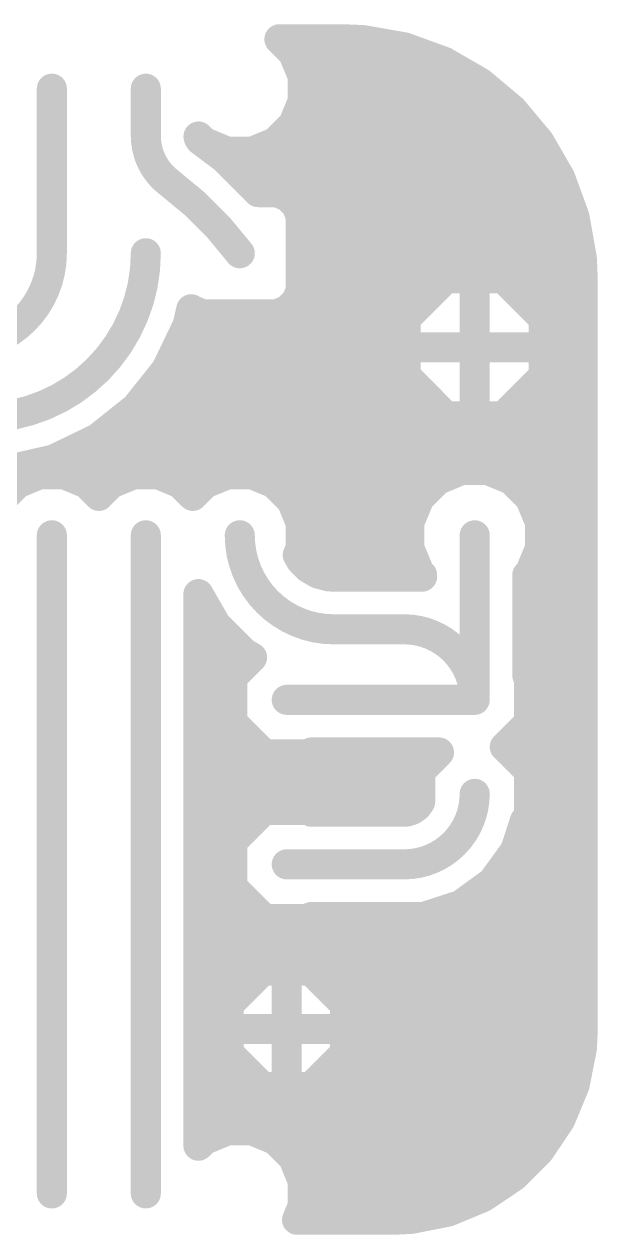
# Model space of a CAD drawing. Extents: x 1.4 to 45.2, y 2.7 to 35.4.
# Drawn here: x 29.73 to 45.24, y 2.69 to 35.4 of the extents above; entities that cross this region are included whole.
import ezdxf

# ---------------------------------------------------------------- set-up
doc = ezdxf.new("R2010")
doc.units = 0
doc.layers.add('1', color=22, linetype='CONTINUOUS')

msp = doc.modelspace()

# ---------------------------------------------------------------- linework, layer by layer
at = {"layer": '1', "const_width": 0.8128}
for points in [[(37.0027, 34.619), (36.6305, 34.9912)], [(36.6305, 34.9912), (38.3417, 34.9912)], [(36.6713, 34.9504), (38.9987, 34.9504)], [(38.3417, 34.9912), (38.9073, 34.9665)], [(38.9073, 34.9665), (40.0213, 34.7701)], [(37.2618, 33.9935), (37.0027, 34.619)], [(40.0213, 34.7701), (41.0843, 34.3832)], [(41.0843, 34.3832), (42.0639, 33.8176)], [(37.2021, 34.1376), (41.5097, 34.1376)], [(37.2618, 33.3165), (37.2618, 33.9935)], [(30.48, 33.655), (30.48, 29.21)], [(33.02, 33.655), (33.02, 32.385)], [(42.0639, 33.8176), (42.9305, 33.0905)], [(37.0027, 32.691), (37.2618, 33.3165)], [(37.2618, 33.3248), (42.6512, 33.3248)], [(42.9305, 33.0905), (43.6576, 32.2239)], [(36.524, 32.2123), (37.0027, 32.691)], [(34.4444, 32.3596), (34.444, 32.3643)], [(34.444, 32.3643), (34.596, 32.2123)], [(34.4598, 32.3112), (34.4444, 32.3596)], [(34.4893, 32.2697), (34.4598, 32.3112)], [(36.8237, 32.512), (43.4159, 32.512)], [(34.5084, 32.2529), (34.4893, 32.2697)], [(34.5174, 32.2462), (34.5084, 32.2529)], [(34.5084, 32.2529), (34.5084, 32.2529)], [(34.7348, 32.0832), (34.5174, 32.2462)], [(34.596, 32.2123), (35.2215, 31.9532)], [(35.1308, 31.7861), (34.7348, 32.0832)], [(34.7348, 32.0832), (34.7348, 32.0832)], [(35.8985, 31.9532), (36.524, 32.2123)], [(43.6576, 32.2239), (44.2232, 31.2443)], [(36.056, 30.861), (35.1308, 31.7861)], [(35.1308, 31.7861), (35.1308, 31.7861)], [(35.2178, 31.6992), (43.9605, 31.6992)], [(35.2215, 31.9532), (35.8985, 31.9532)], [(44.2232, 31.2443), (44.6101, 30.1813)], [(36.0306, 30.8864), (44.3534, 30.8864)], [(36.5599, 30.861), (36.056, 30.861)], [(36.8586, 30.7373), (36.5599, 30.861)], [(37.0873, 30.5086), (36.8586, 30.7373)], [(37.211, 30.2099), (37.0873, 30.5086)], [(37.211, 28.2101), (37.211, 30.2099)], [(37.211, 30.0736), (44.6291, 30.0736)], [(44.6101, 30.1813), (44.8065, 29.0673)], [(37.211, 29.2608), (44.7724, 29.2608)], [(44.8065, 29.0673), (44.8312, 28.5017)], [(37.211, 28.448), (41.0478, 28.448)], [(41.1367, 28.5369), (40.0431, 27.4433)], [(41.91, 28.5369), (41.1367, 28.5369)], [(42.6833, 28.5369), (41.91, 28.5369)], [(41.91, 28.5369), (41.91, 26.67)], [(41.91, 26.67), (41.91, 28.5369)], [(41.91, 28.448), (41.91, 28.448)], [(43.7769, 27.4433), (42.6833, 28.5369)], [(42.7722, 28.448), (44.8312, 28.448)], [(44.8312, 28.5017), (44.8312, 8.2248)], [(37.0873, 27.9114), (37.211, 28.2101)], [(36.8586, 27.6827), (37.0873, 27.9114)], [(34.1482, 27.2599), (34.2478, 27.6963)], [(34.2338, 27.6352), (34.3762, 27.6352)], [(34.2478, 27.6963), (34.2614, 27.6827)], [(34.2614, 27.6827), (34.5601, 27.559)], [(34.5601, 27.559), (36.5599, 27.559)], [(36.5599, 27.559), (36.8586, 27.6827)], [(36.7438, 27.6352), (40.235, 27.6352)], [(40.0431, 27.4433), (40.0431, 26.67)], [(41.91, 27.6352), (41.91, 27.6352)], [(43.585, 27.6352), (44.8312, 27.6352)], [(43.7769, 26.67), (43.7769, 27.4433)], [(33.5745, 26.0686), (34.1482, 27.2599)], [(34.1482, 27.2599), (34.1482, 27.2599)], [(33.9375, 26.8224), (40.0431, 26.8224)], [(41.91, 26.8224), (41.91, 26.8224)], [(43.7769, 26.8224), (44.8312, 26.8224)], [(40.0431, 26.67), (41.91, 26.67)], [(41.91, 26.67), (40.0431, 26.67)], [(40.0431, 26.67), (40.0431, 25.8967)], [(41.91, 24.8031), (41.91, 26.67)], [(41.91, 26.67), (41.91, 26.67)], [(41.91, 26.67), (41.91, 24.8031)], [(43.7769, 26.67), (41.91, 26.67)], [(41.91, 26.67), (41.91, 26.67)], [(41.91, 26.67), (43.7769, 26.67)], [(41.91, 26.67), (41.91, 26.67)], [(41.91, 26.67), (41.91, 26.67)], [(43.7769, 25.8967), (43.7769, 26.67)], [(32.7501, 25.0349), (33.5745, 26.0686)], [(33.5275, 26.0096), (40.0431, 26.0096)], [(33.5745, 26.0686), (33.5745, 26.0686)], [(40.0431, 25.8967), (41.1367, 24.8031)], [(41.91, 26.0096), (41.91, 26.0096)], [(42.6833, 24.8031), (43.7769, 25.8967)], [(43.7769, 26.0096), (44.8312, 26.0096)], [(32.8793, 25.1968), (40.743, 25.1968)], [(41.91, 25.1968), (41.91, 25.1968)], [(43.077, 25.1968), (44.8312, 25.1968)], [(31.7164, 24.2105), (32.7501, 25.0349)], [(32.7501, 25.0349), (32.7501, 25.0349)], [(32.7501, 25.0349), (32.7501, 25.0349)], [(41.1367, 24.8031), (41.91, 24.8031)], [(41.91, 24.8031), (42.6833, 24.8031)], [(30.5251, 23.6368), (31.7164, 24.2105)], [(31.7164, 24.2105), (31.7164, 24.2105)], [(31.934, 24.384), (44.8312, 24.384)], [(29.2361, 23.3426), (30.5251, 23.6368)], [(30.2377, 23.5712), (44.8312, 23.5712)], [(30.5251, 23.6368), (30.5251, 23.6368)], [(30.1516, 23.241), (29.5448, 22.9896)], [(30.8084, 23.241), (30.1516, 23.241)], [(31.4152, 22.9896), (30.8084, 23.241)], [(32.6916, 23.241), (32.0848, 22.9896)], [(33.3484, 23.241), (32.6916, 23.241)], [(33.9552, 22.9896), (33.3484, 23.241)], [(35.2316, 23.241), (34.6248, 22.9896)], [(35.8884, 23.241), (35.2316, 23.241)], [(36.4952, 22.9896), (35.8884, 23.241)], [(41.5589, 23.3553), (40.91, 23.0865)], [(42.2611, 23.3553), (41.5589, 23.3553)], [(42.91, 23.0865), (42.2611, 23.3553)], [(29.5448, 22.9896), (29.21, 22.6549)], [(31.75, 22.6549), (31.4152, 22.9896)], [(32.0848, 22.9896), (31.75, 22.6549)], [(34.29, 22.6549), (33.9552, 22.9896)], [(34.6248, 22.9896), (34.29, 22.6549)], [(36.9596, 22.5252), (36.4952, 22.9896)], [(40.91, 23.0865), (40.4135, 22.59)], [(43.4065, 22.59), (42.91, 23.0865)], [(31.6465, 22.7584), (31.8535, 22.7584)], [(34.1865, 22.7584), (34.3935, 22.7584)], [(36.7265, 22.7584), (40.5819, 22.7584)], [(37.211, 21.9184), (36.9596, 22.5252)], [(40.4135, 22.59), (40.1447, 21.9411)], [(43.2381, 22.7584), (44.8312, 22.7584)], [(43.6753, 21.9411), (43.4065, 22.59)], [(37.1997, 21.9456), (40.1466, 21.9456)], [(37.211, 21.2616), (37.211, 21.9184)], [(40.1447, 21.9411), (40.1447, 21.2389)], [(43.6735, 21.9456), (44.8312, 21.9456)], [(43.6753, 21.2389), (43.6753, 21.9411)], [(30.48, 21.59), (30.48, 3.81)], [(33.02, 3.81), (33.02, 21.59)], [(41.91, 17.145), (41.91, 21.59)], [(37.1271, 21.059), (37.211, 21.2616)], [(40.1447, 21.2389), (40.4135, 20.59)], [(43.4065, 20.59), (43.6753, 21.2389)], [(37.2133, 20.9096), (37.1271, 21.059)], [(37.1576, 21.1328), (40.1886, 21.1328)], [(37.4196, 20.7033), (37.2133, 20.9096)], [(43.6314, 21.1328), (44.8312, 21.1328)], [(37.6723, 20.5575), (37.4196, 20.7033)], [(37.9541, 20.482), (37.6723, 20.5575)], [(40.4135, 20.59), (40.4876, 20.5159)], [(43.3324, 20.5159), (43.4065, 20.59)], [(38.1, 20.4724), (37.9541, 20.482)], [(40.4876, 20.4724), (38.1, 20.4724)], [(40.4876, 20.5159), (40.4876, 20.4724)], [(43.3324, 17.806), (43.3324, 20.5159)], [(43.3324, 20.32), (44.8312, 20.32)], [(34.4424, 5.0991), (34.4424, 20.0004)], [(34.4424, 20.0004), (34.9293, 19.157)], [(34.4424, 19.5072), (34.7271, 19.5072)], [(43.3324, 19.5072), (44.8312, 19.5072)], [(34.9293, 19.157), (34.9293, 19.157)], [(34.9293, 19.157), (35.667, 18.4193)], [(38.1, 19.05), (40.005, 19.05)], [(34.4424, 18.6944), (35.3919, 18.6944)], [(43.3324, 18.6944), (44.8312, 18.6944)], [(35.8914, 18.2898), (35.3568, 17.7552)], [(35.667, 18.4193), (35.667, 18.4193)], [(35.667, 18.4193), (35.8914, 18.2898)], [(34.4424, 17.8816), (35.4832, 17.8816)], [(35.3568, 17.7552), (35.3568, 16.5348)], [(43.3324, 17.8816), (44.8312, 17.8816)], [(43.3832, 17.7552), (43.3324, 17.806)], [(43.3832, 16.5348), (43.3832, 17.7552)], [(34.4424, 17.0688), (35.3568, 17.0688)], [(36.83, 17.145), (41.91, 17.145)], [(43.3832, 17.0688), (44.8312, 17.0688)], [(35.3568, 16.5348), (36.2198, 15.6718)], [(42.7234, 15.875), (43.3832, 16.5348)], [(34.4424, 16.256), (35.6356, 16.256)], [(43.1044, 16.256), (44.8312, 16.256)], [(36.2198, 15.6718), (37.4402, 15.6718)], [(37.4402, 15.6718), (37.491, 15.7226)], [(37.491, 15.7226), (40.9442, 15.7226)], [(40.9442, 15.7226), (40.4368, 15.2152)], [(43.3832, 15.2152), (42.7234, 15.875)], [(34.4424, 15.4432), (40.6648, 15.4432)], [(43.1552, 15.4432), (44.8312, 15.4432)], [(40.4368, 15.2152), (40.4368, 14.3914)], [(43.3832, 13.9948), (43.3832, 15.2152)], [(34.4424, 14.6304), (40.4368, 14.6304)], [(40.435, 14.3859), (40.3463, 14.2637)], [(40.4368, 14.3914), (40.435, 14.3859)], [(43.3832, 14.6304), (44.8312, 14.6304)], [(36.2198, 14.1732), (35.3568, 13.3102)], [(37.4402, 14.1732), (36.2198, 14.1732)], [(37.491, 14.1224), (37.4402, 14.1732)], [(40.005, 14.1224), (37.491, 14.1224)], [(40.0805, 14.1283), (40.005, 14.1224)], [(40.2241, 14.175), (40.0805, 14.1283)], [(40.3463, 14.2637), (40.2241, 14.175)], [(43.2679, 13.8795), (43.3832, 13.9948)], [(34.4424, 13.8176), (35.8642, 13.8176)], [(43.0067, 13.0756), (43.2679, 13.8795)], [(43.2478, 13.8176), (44.8312, 13.8176)], [(34.4424, 13.0048), (35.3568, 13.0048)], [(35.3568, 13.3102), (35.3568, 12.0898)], [(42.3872, 12.2228), (43.0067, 13.0756)], [(42.9553, 13.0048), (44.8312, 13.0048)], [(43.0067, 13.0756), (43.0067, 13.0756)], [(36.83, 12.7), (40.005, 12.7)], [(34.4424, 12.192), (35.3568, 12.192)], [(35.3568, 12.0898), (36.2198, 11.2268)], [(41.5344, 11.6033), (42.3872, 12.2228)], [(42.3447, 12.192), (44.8312, 12.192)], [(42.3872, 12.2228), (42.3872, 12.2228)], [(42.3872, 12.2228), (42.3872, 12.2228)], [(34.4424, 11.3792), (36.0674, 11.3792)], [(40.532, 11.2776), (41.5344, 11.6033)], [(40.8447, 11.3792), (44.8312, 11.3792)], [(41.5344, 11.6033), (41.5344, 11.6033)], [(36.2198, 11.2268), (37.4402, 11.2268)], [(37.4402, 11.2268), (37.491, 11.2776)], [(37.491, 11.2776), (40.532, 11.2776)], [(34.4424, 10.5664), (44.8312, 10.5664)], [(34.4424, 9.7536), (36.1015, 9.7536)], [(36.1777, 9.8298), (35.2552, 8.9073)], [(36.83, 9.8298), (36.1777, 9.8298)], [(36.83, 9.8298), (36.83, 8.255)], [(36.83, 8.255), (36.83, 9.8298)], [(37.4823, 9.8298), (36.83, 9.8298)], [(36.83, 9.7536), (36.83, 9.7536)], [(38.4048, 8.9073), (37.4823, 9.8298)], [(37.5585, 9.7536), (44.8312, 9.7536)], [(34.4424, 8.9408), (35.2887, 8.9408)], [(35.2552, 8.9073), (35.2552, 8.255)], [(36.83, 8.9408), (36.83, 8.9408)], [(38.3713, 8.9408), (44.8312, 8.9408)], [(38.4048, 8.255), (38.4048, 8.9073)], [(34.4424, 8.128), (35.2552, 8.128)], [(35.2552, 8.255), (36.83, 8.255)], [(36.83, 8.255), (35.2552, 8.255)], [(35.2552, 8.255), (35.2552, 7.6027)], [(36.83, 8.255), (36.83, 8.255)], [(36.83, 8.255), (36.83, 8.255)], [(36.83, 6.6802), (36.83, 8.255)], [(36.83, 8.255), (36.83, 8.255)], [(36.83, 8.255), (36.83, 6.6802)], [(38.4048, 8.255), (36.83, 8.255)], [(36.83, 8.255), (36.83, 8.255)], [(36.83, 8.255), (38.4048, 8.255)], [(36.83, 8.128), (36.83, 8.128)], [(38.4048, 7.6027), (38.4048, 8.255)], [(38.4048, 8.128), (44.8264, 8.128)], [(44.8312, 8.2248), (44.8065, 7.7223)], [(35.2552, 7.6027), (36.1777, 6.6802)], [(37.4823, 6.6802), (38.4048, 7.6027)], [(44.8065, 7.7223), (44.6105, 6.7368)], [(34.4424, 7.3152), (35.5427, 7.3152)], [(36.83, 7.3152), (36.83, 7.3152)], [(38.1173, 7.3152), (44.7255, 7.3152)], [(34.4424, 6.5024), (44.5134, 6.5024)], [(36.1777, 6.6802), (36.83, 6.6802)], [(36.83, 6.6802), (37.4823, 6.6802)], [(44.6105, 6.7368), (44.2259, 5.8084)], [(44.2259, 5.8084), (43.6677, 4.9729)], [(34.4424, 5.6896), (44.1466, 5.6896)], [(35.2215, 5.5118), (34.596, 5.2527)], [(35.8985, 5.5118), (35.2215, 5.5118)], [(36.524, 5.2527), (35.8985, 5.5118)], [(34.596, 5.2527), (34.4424, 5.0991)], [(37.0027, 4.774), (36.524, 5.2527)], [(36.8999, 4.8768), (43.5716, 4.8768)], [(43.6677, 4.9729), (42.9571, 4.2623)], [(37.2618, 4.1485), (37.0027, 4.774)], [(42.9571, 4.2623), (42.1216, 3.7041)], [(37.2618, 3.4715), (37.2618, 4.1485)], [(37.2618, 4.064), (42.6603, 4.064)], [(42.1216, 3.7041), (41.1932, 3.3195)], [(37.1074, 3.0988), (37.2618, 3.4715)], [(37.1705, 3.2512), (40.8498, 3.2512)], [(41.1932, 3.3195), (40.2077, 3.1235)], [(39.7052, 3.0988), (37.1074, 3.0988)], [(40.2077, 3.1235), (39.7052, 3.0988)]]:
    msp.add_lwpolyline(points, dxfattribs=at)
at = {"layer": '1'}
for points, const_width in [([(36.7742, 35.1349, 1), (36.4868, 34.8475)], 0.4064), ([(36.6305, 35.1944, 1), (36.6305, 34.788)], 0.4064), ([(36.6713, 35.1536, 1), (36.6713, 34.7472)], 0.4064), ([(38.3506, 35.1942, 1), (38.3329, 34.7882)], 0.4064), ([(38.3417, 34.788, 1), (38.3417, 35.1944)], 0.4064), ([(38.9426, 35.1666, 1), (38.872, 34.7664)], 0.4064), ([(38.8984, 34.7635, 1), (38.9162, 35.1695)], 0.4064), ([(38.9987, 34.7472, 1), (38.9987, 35.1536)], 0.4064), ([(37.1904, 34.6968, 1), (36.815, 34.5412)], 0.4064), ([(40.0908, 34.961, 1), (39.9518, 34.5791)], 0.4064), ([(39.986, 34.57, 1), (40.0566, 34.9702)], 0.4064), ([(36.859, 34.4753, 1), (37.1464, 34.7627)], 0.4064), ([(41.1859, 34.5592, 1), (40.9827, 34.2072)], 0.4064), ([(41.0148, 34.1922, 1), (41.1538, 34.5741)], 0.4064), ([(37.2021, 34.3408, 1), (37.2021, 33.9344)], 0.4064), ([(37.465, 33.9935, 1), (37.0586, 33.9935)], 0.4064), ([(41.5097, 33.9344, 1), (41.5097, 34.3408)], 0.4064), ([(30.6832, 33.655, 1), (30.2768, 33.655)], 0.4064), ([(33.2232, 33.655, 1), (32.8168, 33.655)], 0.4064), ([(37.0741, 33.9157, 1), (37.4495, 34.0713)], 0.4064), ([(42.1945, 33.9733, 1), (41.9333, 33.6619)], 0.4064), ([(41.9623, 33.6416, 1), (42.1655, 33.9936)], 0.4064), ([(37.2618, 33.528, 1), (37.2618, 33.1216)], 0.4064), ([(37.4495, 33.2387, 1), (37.0741, 33.3942)], 0.4064), ([(42.6512, 33.1216, 1), (42.6512, 33.528)], 0.4064), ([(37.0586, 33.3165, 1), (37.465, 33.3165)], 0.4064), ([(43.0861, 33.2211, 1), (42.7748, 32.9599)], 0.4064), ([(42.7999, 32.9348, 1), (43.0611, 33.2461)], 0.4064), ([(37.1464, 32.5473, 1), (36.859, 32.8347)], 0.4064), ([(33.02, 32.385, 0.2361), (33.655, 31.115)], 0.8128), ([(33.2232, 32.385, 1), (32.8168, 32.385)], 0.4064), ([(34.6466, 32.38, 1), (34.2414, 32.3486)], 0.4064), ([(34.5877, 32.508, 1), (34.3003, 32.2206)], 0.4064), ([(34.6379, 32.4214, 1), (34.2508, 32.2978)], 0.4064), ([(34.6254, 32.4289, 1), (34.2942, 32.1934)], 0.4064), ([(36.8237, 32.7152, 1), (36.8237, 32.3088)], 0.4064), ([(36.815, 32.7688, 1), (37.1904, 32.6132)], 0.4064), ([(43.4159, 32.3088, 1), (43.4159, 32.7152)], 0.4064), ([(32.8168, 32.385, 1), (33.2232, 32.385)], 0.4064), ([(34.2418, 32.3439, 1), (34.647, 32.3753)], 0.4064), ([(34.2663, 32.2493, 1), (34.6534, 32.373)], 0.4064), ([(34.6234, 32.4224, 1), (34.3552, 32.1171)], 0.4064), ([(34.6304, 32.4155, 1), (34.3865, 32.0904)], 0.4064), ([(34.5084, 32.4561, 1), (34.5084, 32.0497)], 0.4064), ([(34.6393, 32.4087, 1), (34.3955, 32.0836)], 0.4064), ([(34.3237, 32.152, 1), (34.6549, 32.3875)], 0.4064), ([(34.3743, 32.1003, 1), (34.6426, 32.4056)], 0.4064), ([(34.6738, 32.4, 1), (34.5182, 32.0246)], 0.4064), ([(34.3955, 32.0836, 1), (34.6393, 32.4087)], 0.4064), ([(34.4523, 32.0686, 1), (34.7397, 32.356)], 0.4064), ([(34.5084, 32.0497, 1), (34.5084, 32.4561)], 0.4064), ([(34.938, 32.0832, 1), (34.5316, 32.0832)], 0.4064), ([(34.8567, 32.2457, 1), (34.6129, 31.9206)], 0.4064), ([(34.6129, 31.9206, 1), (34.8567, 32.2457)], 0.4064), ([(36.3803, 32.356, 1), (36.6677, 32.0686)], 0.4064), ([(36.6018, 32.0246, 1), (36.4462, 32.4)], 0.4064), ([(43.8336, 32.3255, 1), (43.4816, 32.1223)], 0.4064), ([(43.5019, 32.0933, 1), (43.8133, 32.3545)], 0.4064), ([(34.5316, 32.0832, 1), (34.938, 32.0832)], 0.4064), ([(35.1308, 31.9893, 1), (35.1308, 31.5829)], 0.4064), ([(35.2745, 31.9298, 1), (34.9872, 31.6424)], 0.4064), ([(35.0089, 31.6236, 1), (35.2528, 31.9487)], 0.4064), ([(35.2178, 31.9024, 1), (35.2178, 31.496)], 0.4064), ([(35.2215, 32.1564, 1), (35.2215, 31.75)], 0.4064), ([(35.1308, 31.5829, 1), (35.1308, 31.9893)], 0.4064), ([(35.1437, 31.7655, 1), (35.2992, 32.1409)], 0.4064), ([(35.8207, 32.1409, 1), (35.9763, 31.7655)], 0.4064), ([(35.8985, 31.75, 1), (35.8985, 32.1564)], 0.4064), ([(43.9605, 31.496, 1), (43.9605, 31.9024)], 0.4064), ([(35.56, 29.21, 0.0711), (33.655, 31.115)], 0.8128), ([(33.7769, 31.2776, 1), (33.5331, 30.9524)], 0.4064), ([(33.5331, 30.9524, 1), (33.7769, 31.2776)], 0.4064), ([(44.4141, 31.3138, 1), (44.0322, 31.1748)], 0.4064), ([(44.0472, 31.1427, 1), (44.3992, 31.3459)], 0.4064), ([(36.0306, 31.0896, 1), (36.0306, 30.6832)], 0.4064), ([(36.056, 31.0642, 1), (36.056, 30.6578)], 0.4064), ([(35.9123, 30.7173, 1), (36.1996, 31.0047)], 0.4064), ([(36.6376, 31.0487, 1), (36.4821, 30.6733)], 0.4064), ([(36.5599, 30.6578, 1), (36.5599, 31.0642)], 0.4064), ([(37.0023, 30.8809, 1), (36.7149, 30.5936)], 0.4064), ([(36.7809, 30.5495, 1), (36.9364, 30.925)], 0.4064), ([(44.3534, 30.6832, 1), (44.3534, 31.0896)], 0.4064), ([(37.275, 30.5864, 1), (36.8995, 30.4309)], 0.4064), ([(36.9436, 30.3649, 1), (37.2309, 30.6523)], 0.4064), ([(37.4142, 30.2099, 1), (37.0078, 30.2099)], 0.4064), ([(37.211, 30.2768, 1), (37.211, 29.8704)], 0.4064), ([(37.0233, 30.1321, 1), (37.3987, 30.2876)], 0.4064), ([(44.8102, 30.2166, 1), (44.41, 30.146)], 0.4064), ([(44.4191, 30.1118, 1), (44.801, 30.2508)], 0.4064), ([(44.6291, 29.8704, 1), (44.6291, 30.2768)], 0.4064), ([(27.94, 26.67, 0.4142), (30.48, 29.21)], 0.8128), ([(28.575, 24.765, 0.4142), (33.02, 29.21)], 0.8128), ([(30.6832, 29.21, 1), (30.2768, 29.21)], 0.4064), ([(33.2232, 29.21, 1), (32.8168, 29.21)], 0.4064), ([(35.3974, 29.0881, 1), (35.7226, 29.3319)], 0.4064), ([(37.211, 29.464, 1), (37.211, 29.0576)], 0.4064), ([(45.0095, 29.0762, 1), (44.6035, 29.0584)], 0.4064), ([(44.7724, 29.0576, 1), (44.7724, 29.464)], 0.4064), ([(30.2768, 29.21, 1), (30.6832, 29.21)], 0.4064), ([(44.6064, 29.032, 1), (45.0066, 29.1026)], 0.4064), ([(37.211, 28.6512, 1), (37.211, 28.2448)], 0.4064), ([(41.1367, 28.7401, 1), (41.1367, 28.3337)], 0.4064), ([(41.2804, 28.3932, 1), (40.993, 28.6806)], 0.4064), ([(41.0478, 28.2448, 1), (41.0478, 28.6512)], 0.4064), ([(41.91, 28.7401, 1), (41.91, 28.3337)], 0.4064), ([(42.1132, 28.5369, 1), (41.7068, 28.5369)], 0.4064), ([(42.1132, 28.5369, 1), (41.7068, 28.5369)], 0.4064), ([(41.91, 28.6512, 1), (41.91, 28.2448)], 0.4064), ([(41.91, 28.3337, 1), (41.91, 28.7401)], 0.4064), ([(41.91, 28.2448, 1), (41.91, 28.6512)], 0.4064), ([(42.827, 28.6806, 1), (42.5396, 28.3932)], 0.4064), ([(42.7722, 28.6512, 1), (42.7722, 28.2448)], 0.4064), ([(42.6833, 28.3337, 1), (42.6833, 28.7401)], 0.4064), ([(45.0344, 28.5017, 1), (44.628, 28.5017)], 0.4064), ([(44.8312, 28.2448, 1), (44.8312, 28.6512)], 0.4064), ([(37.3987, 28.1324, 1), (37.0233, 28.2879)], 0.4064), ([(44.6282, 28.4929, 1), (45.0342, 28.5106)], 0.4064), ([(36.8995, 27.9891, 1), (37.275, 27.8336)], 0.4064), ([(37.2309, 27.7677, 1), (36.9436, 28.0551)], 0.4064), ([(37.0078, 28.2101, 1), (37.4142, 28.2101)], 0.4064), ([(34.2338, 27.8384, 1), (34.2338, 27.432)], 0.4064), ([(34.3915, 27.84, 1), (34.1041, 27.5526)], 0.4064), ([(34.4459, 27.6511, 1), (34.0497, 27.7415)], 0.4064), ([(34.3391, 27.8705, 1), (34.1836, 27.495)], 0.4064), ([(34.1177, 27.5391, 1), (34.4051, 27.8264)], 0.4064), ([(34.5601, 27.7622, 1), (34.5601, 27.3558)], 0.4064), ([(34.3762, 27.432, 1), (34.3762, 27.8384)], 0.4064), ([(34.4824, 27.3713, 1), (34.6379, 27.7467)], 0.4064), ([(36.4821, 27.7467, 1), (36.6376, 27.3713)], 0.4064), ([(36.7438, 27.8384, 1), (36.7438, 27.432)], 0.4064), ([(36.5599, 27.3558, 1), (36.5599, 27.7622)], 0.4064), ([(36.7149, 27.8264, 1), (37.0023, 27.5391)], 0.4064), ([(36.9364, 27.495, 1), (36.7809, 27.8705)], 0.4064), ([(40.2463, 27.4433, 1), (39.8399, 27.4433)], 0.4064), ([(40.235, 27.432, 1), (40.235, 27.8384)], 0.4064), ([(41.91, 27.8384, 1), (41.91, 27.432)], 0.4064), ([(41.91, 27.432, 1), (41.91, 27.8384)], 0.4064), ([(43.585, 27.8384, 1), (43.585, 27.432)], 0.4064), ([(43.9801, 27.4433, 1), (43.5737, 27.4433)], 0.4064), ([(44.8312, 27.432, 1), (44.8312, 27.8384)], 0.4064), ([(34.3514, 27.2599, 1), (33.945, 27.2599)], 0.4064), ([(33.9501, 27.3051, 1), (34.3463, 27.2146)], 0.4064), ([(34.3313, 27.1717, 1), (33.9651, 27.348)], 0.4064), ([(39.8994, 27.587, 1), (40.1868, 27.2996)], 0.4064), ([(43.6332, 27.2996, 1), (43.9206, 27.587)], 0.4064), ([(33.9375, 27.0256, 1), (33.9375, 26.6192)], 0.4064), ([(33.945, 27.2599, 1), (34.3514, 27.2599)], 0.4064), ([(40.0431, 26.6192, 1), (40.0431, 27.0256)], 0.4064), ([(41.91, 27.0256, 1), (41.91, 26.6192)], 0.4064), ([(41.91, 26.6192, 1), (41.91, 27.0256)], 0.4064), ([(43.7769, 27.0256, 1), (43.7769, 26.6192)], 0.4064), ([(44.8312, 26.6192, 1), (44.8312, 27.0256)], 0.4064), ([(40.0431, 26.8732, 1), (40.0431, 26.4668)], 0.4064), ([(40.0431, 26.8732, 1), (40.0431, 26.4668)], 0.4064), ([(40.2463, 26.67, 1), (39.8399, 26.67)], 0.4064), ([(39.8399, 26.67, 1), (40.2463, 26.67)], 0.4064), ([(42.1132, 26.67, 1), (41.7068, 26.67)], 0.4064), ([(41.91, 26.8732, 1), (41.91, 26.4668)], 0.4064), ([(42.1132, 26.67, 1), (41.7068, 26.67)], 0.4064), ([(41.91, 26.8732, 1), (41.91, 26.4668)], 0.4064), ([(42.1132, 26.67, 1), (41.7068, 26.67)], 0.4064), ([(41.91, 26.8732, 1), (41.91, 26.4668)], 0.4064), ([(41.91, 26.8732, 1), (41.91, 26.4668)], 0.4064), ([(42.1132, 26.67, 1), (41.7068, 26.67)], 0.4064), ([(41.7068, 26.67, 1), (42.1132, 26.67)], 0.4064), ([(41.7068, 26.67, 1), (42.1132, 26.67)], 0.4064), ([(41.7068, 26.67, 1), (42.1132, 26.67)], 0.4064), ([(41.7068, 26.67, 1), (42.1132, 26.67)], 0.4064), ([(41.91, 26.4668, 1), (41.91, 26.8732)], 0.4064), ([(41.91, 26.4668, 1), (41.91, 26.8732)], 0.4064), ([(41.91, 26.4668, 1), (41.91, 26.8732)], 0.4064), ([(41.91, 26.4668, 1), (41.91, 26.8732)], 0.4064), ([(43.9801, 26.67, 1), (43.5737, 26.67)], 0.4064), ([(43.5737, 26.67, 1), (43.9801, 26.67)], 0.4064), ([(43.7769, 26.4668, 1), (43.7769, 26.8732)], 0.4064), ([(43.7769, 26.4668, 1), (43.7769, 26.8732)], 0.4064), ([(33.5275, 26.2128, 1), (33.5275, 25.8064)], 0.4064), ([(33.7777, 26.0686, 1), (33.3713, 26.0686)], 0.4064), ([(33.3914, 26.1568, 1), (33.7576, 25.9804)], 0.4064), ([(33.3713, 26.0686, 1), (33.7777, 26.0686)], 0.4064), ([(33.7334, 25.9419, 1), (33.4156, 26.1953)], 0.4064), ([(40.1868, 26.0404, 1), (39.8994, 25.753)], 0.4064), ([(40.0431, 25.8064, 1), (40.0431, 26.2128)], 0.4064), ([(41.91, 26.2128, 1), (41.91, 25.8064)], 0.4064), ([(41.91, 25.8064, 1), (41.91, 26.2128)], 0.4064), ([(43.7769, 26.2128, 1), (43.7769, 25.8064)], 0.4064), ([(43.9206, 25.753, 1), (43.6332, 26.0404)], 0.4064), ([(44.8312, 25.8064, 1), (44.8312, 26.2128)], 0.4064), ([(39.8399, 25.8967, 1), (40.2463, 25.8967)], 0.4064), ([(43.5737, 25.8967, 1), (43.9801, 25.8967)], 0.4064), ([(32.8793, 25.4, 1), (32.8793, 24.9936)], 0.4064), ([(40.743, 24.9936, 1), (40.743, 25.4)], 0.4064), ([(41.91, 25.4, 1), (41.91, 24.9936)], 0.4064), ([(41.91, 24.9936, 1), (41.91, 25.4)], 0.4064), ([(43.077, 25.4, 1), (43.077, 24.9936)], 0.4064), ([(44.8312, 24.9936, 1), (44.8312, 25.4)], 0.4064), ([(32.7501, 25.2381, 1), (32.7501, 24.8317)], 0.4064), ([(32.9533, 25.0349, 1), (32.5469, 25.0349)], 0.4064), ([(32.5469, 25.0349, 1), (32.9533, 25.0349)], 0.4064), ([(32.5913, 25.1616, 1), (32.909, 24.9082)], 0.4064), ([(32.8768, 24.876, 1), (32.6234, 25.1937)], 0.4064), ([(32.7501, 24.8317, 1), (32.7501, 25.2381)], 0.4064), ([(41.1367, 25.0063, 1), (41.1367, 24.5999)], 0.4064), ([(41.91, 25.0063, 1), (41.91, 24.5999)], 0.4064), ([(41.91, 24.5999, 1), (41.91, 25.0063)], 0.4064), ([(42.6833, 24.5999, 1), (42.6833, 25.0063)], 0.4064), ([(40.993, 24.6594, 1), (41.2804, 24.9468)], 0.4064), ([(41.7068, 24.8031, 1), (42.1132, 24.8031)], 0.4064), ([(41.7068, 24.8031, 1), (42.1132, 24.8031)], 0.4064), ([(42.5396, 24.9468, 1), (42.827, 24.6594)], 0.4064), ([(31.7164, 24.4137, 1), (31.7164, 24.0073)], 0.4064), ([(31.5897, 24.3694, 1), (31.8431, 24.0516)], 0.4064), ([(31.8046, 24.0274, 1), (31.6282, 24.3936)], 0.4064), ([(31.7164, 24.0073, 1), (31.7164, 24.4137)], 0.4064), ([(31.934, 24.5872, 1), (31.934, 24.1808)], 0.4064), ([(44.8312, 24.1808, 1), (44.8312, 24.5872)], 0.4064), ([(30.2377, 23.7744, 1), (30.2377, 23.368)], 0.4064), ([(30.5251, 23.84, 1), (30.5251, 23.4336)], 0.4064), ([(30.437, 23.8199, 1), (30.6133, 23.4537)], 0.4064), ([(30.5704, 23.4387, 1), (30.4799, 23.8349)], 0.4064), ([(30.5251, 23.4336, 1), (30.5251, 23.84)], 0.4064), ([(44.8312, 23.368, 1), (44.8312, 23.7744)], 0.4064), ([(30.1516, 23.4442, 1), (30.1516, 23.0378)], 0.4064), ([(30.2294, 23.0533, 1), (30.0738, 23.4287)], 0.4064), ([(30.8862, 23.4287, 1), (30.7306, 23.0533)], 0.4064), ([(30.8084, 23.0378, 1), (30.8084, 23.4442)], 0.4064), ([(32.6916, 23.4442, 1), (32.6916, 23.0378)], 0.4064), ([(32.7694, 23.0533, 1), (32.6138, 23.4287)], 0.4064), ([(33.4262, 23.4287, 1), (33.2706, 23.0533)], 0.4064), ([(33.3484, 23.0378, 1), (33.3484, 23.4442)], 0.4064), ([(35.2316, 23.4442, 1), (35.2316, 23.0378)], 0.4064), ([(35.3094, 23.0533, 1), (35.1538, 23.4287)], 0.4064), ([(35.9662, 23.4287, 1), (35.8106, 23.0533)], 0.4064), ([(35.8884, 23.0378, 1), (35.8884, 23.4442)], 0.4064), ([(41.5589, 23.5585, 1), (41.5589, 23.1521)], 0.4064), ([(41.6366, 23.1676, 1), (41.4811, 23.543)], 0.4064), ([(42.3389, 23.543, 1), (42.1834, 23.1676)], 0.4064), ([(42.2611, 23.1521, 1), (42.2611, 23.5585)], 0.4064), ([(29.467, 23.1774, 1), (29.6225, 22.8019)], 0.4064), ([(29.6885, 22.846, 1), (29.4011, 23.1333)], 0.4064), ([(31.5589, 23.1333, 1), (31.2715, 22.846)], 0.4064), ([(31.3375, 22.8019, 1), (31.493, 23.1774)], 0.4064), ([(32.007, 23.1774, 1), (32.1625, 22.8019)], 0.4064), ([(32.2285, 22.846, 1), (31.9411, 23.1333)], 0.4064), ([(34.0989, 23.1333, 1), (33.8115, 22.846)], 0.4064), ([(33.8775, 22.8019, 1), (34.033, 23.1774)], 0.4064), ([(34.547, 23.1774, 1), (34.7025, 22.8019)], 0.4064), ([(34.7685, 22.846, 1), (34.4811, 23.1333)], 0.4064), ([(36.6389, 23.1333, 1), (36.3515, 22.846)], 0.4064), ([(36.4175, 22.8019, 1), (36.573, 23.1774)], 0.4064), ([(40.8323, 23.2743, 1), (40.9878, 22.8988)], 0.4064), ([(41.0537, 22.9429, 1), (40.7664, 23.2302)], 0.4064), ([(43.0536, 23.2302, 1), (42.7663, 22.9429)], 0.4064), ([(42.8322, 22.8988, 1), (42.9877, 23.2743)], 0.4064), ([(31.6465, 22.9616, 1), (31.6465, 22.5552)], 0.4064), ([(31.6063, 22.7985, 1), (31.8937, 22.5112)], 0.4064), ([(31.6063, 22.5112, 1), (31.8937, 22.7985)], 0.4064), ([(31.8535, 22.5552, 1), (31.8535, 22.9616)], 0.4064), ([(34.1865, 22.9616, 1), (34.1865, 22.5552)], 0.4064), ([(34.1463, 22.7985, 1), (34.4337, 22.5112)], 0.4064), ([(34.1463, 22.5112, 1), (34.4337, 22.7985)], 0.4064), ([(34.3935, 22.5552, 1), (34.3935, 22.9616)], 0.4064), ([(36.7265, 22.9616, 1), (36.7265, 22.5552)], 0.4064), ([(37.1474, 22.603, 1), (36.7719, 22.4475)], 0.4064), ([(40.2698, 22.7336, 1), (40.5571, 22.4463)], 0.4064), ([(40.6012, 22.5122, 1), (40.2257, 22.6677)], 0.4064), ([(40.5819, 22.5552, 1), (40.5819, 22.9616)], 0.4064), ([(43.2381, 22.9616, 1), (43.2381, 22.5552)], 0.4064), ([(43.5943, 22.6677, 1), (43.2188, 22.5122)], 0.4064), ([(43.2629, 22.4463, 1), (43.5502, 22.7336)], 0.4064), ([(44.8312, 22.5552, 1), (44.8312, 22.9616)], 0.4064), ([(36.816, 22.3815, 1), (37.1033, 22.6689)], 0.4064), ([(37.1997, 22.1488, 1), (37.1997, 21.7424)], 0.4064), ([(37.4142, 21.9184, 1), (37.0078, 21.9184)], 0.4064), ([(40.3479, 21.9411, 1), (39.9415, 21.9411)], 0.4064), ([(40.1466, 21.7424, 1), (40.1466, 22.1488)], 0.4064), ([(43.6735, 22.1488, 1), (43.6735, 21.7424)], 0.4064), ([(43.8785, 21.9411, 1), (43.4721, 21.9411)], 0.4064), ([(44.8312, 21.7424, 1), (44.8312, 22.1488)], 0.4064), ([(30.6832, 21.59, 1), (30.2768, 21.59)], 0.4064), ([(33.2232, 21.59, 1), (32.8168, 21.59)], 0.4064), ([(35.56, 21.59, 0.4142), (38.1, 19.05)], 0.8128), ([(35.7632, 21.59, 1), (35.3568, 21.59)], 0.4064), ([(37.0233, 21.8406, 1), (37.3987, 21.9962)], 0.4064), ([(39.957, 22.0189, 1), (40.3324, 21.8634)], 0.4064), ([(42.1132, 21.59, 1), (41.7068, 21.59)], 0.4064), ([(43.4876, 21.8634, 1), (43.863, 22.0189)], 0.4064), ([(37.3987, 21.1838, 1), (37.0233, 21.3394)], 0.4064), ([(40.3324, 21.3166, 1), (39.957, 21.1611)], 0.4064), ([(43.863, 21.1611, 1), (43.4876, 21.3166)], 0.4064), ([(37.3031, 21.1606, 1), (36.9511, 20.9574)], 0.4064), ([(36.9394, 21.1368, 1), (37.3148, 20.9813)], 0.4064), ([(37.1576, 21.336, 1), (37.1576, 20.9296)], 0.4064), ([(37.0078, 21.2616, 1), (37.4142, 21.2616)], 0.4064), ([(37.357, 21.0533, 1), (37.0697, 20.766)], 0.4064), ([(39.9415, 21.2389, 1), (40.3479, 21.2389)], 0.4064), ([(40.1886, 20.9296, 1), (40.1886, 21.336)], 0.4064), ([(43.6314, 21.336, 1), (43.6314, 20.9296)], 0.4064), ([(43.4721, 21.2389, 1), (43.8785, 21.2389)], 0.4064), ([(44.8312, 20.9296, 1), (44.8312, 21.336)], 0.4064), ([(37.0374, 20.808, 1), (37.3893, 21.0112)], 0.4064), ([(37.5212, 20.8793, 1), (37.318, 20.5274)], 0.4064), ([(37.276, 20.5597, 1), (37.5633, 20.847)], 0.4064), ([(37.7249, 20.7537, 1), (37.6197, 20.3612)], 0.4064), ([(37.5707, 20.3815, 1), (37.7739, 20.7334)], 0.4064), ([(40.5571, 20.7337, 1), (40.2698, 20.4464)], 0.4064), ([(43.5502, 20.4464, 1), (43.2629, 20.7337)], 0.4064), ([(37.9674, 20.6847, 1), (37.9408, 20.2792)], 0.4064), ([(38.1, 20.6756, 1), (38.1, 20.2692)], 0.4064), ([(37.9015, 20.2857, 1), (38.0067, 20.6782)], 0.4064), ([(38.0867, 20.2696, 1), (38.1133, 20.6752)], 0.4064), ([(40.2257, 20.5123, 1), (40.6012, 20.6678)], 0.4064), ([(40.6908, 20.5159, 1), (40.2844, 20.5159)], 0.4064), ([(40.2844, 20.4724, 1), (40.6908, 20.4724)], 0.4064), ([(40.3439, 20.3722, 1), (40.6313, 20.6596)], 0.4064), ([(40.4876, 20.2692, 1), (40.4876, 20.6756)], 0.4064), ([(43.5356, 20.5159, 1), (43.1292, 20.5159)], 0.4064), ([(43.1887, 20.6596, 1), (43.4761, 20.3722)], 0.4064), ([(43.3324, 20.5232, 1), (43.3324, 20.1168)], 0.4064), ([(43.2188, 20.6678, 1), (43.5943, 20.5123)], 0.4064), ([(44.8312, 20.1168, 1), (44.8312, 20.5232)], 0.4064), ([(34.6456, 20.0004, 1), (34.2392, 20.0004)], 0.4064), ([(34.6184, 20.102, 1), (34.2664, 19.8988)], 0.4064), ([(34.4424, 19.7104, 1), (34.4424, 19.304)], 0.4064), ([(34.7271, 19.304, 1), (34.7271, 19.7104)], 0.4064), ([(43.3324, 19.7104, 1), (43.3324, 19.304)], 0.4064), ([(44.8312, 19.304, 1), (44.8312, 19.7104)], 0.4064), ([(35.1325, 19.157, 1), (34.7261, 19.157)], 0.4064), ([(35.073, 19.3007, 1), (34.7856, 19.0133)], 0.4064), ([(34.7261, 19.157, 1), (35.1325, 19.157)], 0.4064), ([(34.7533, 19.0554, 1), (35.1053, 19.2586)], 0.4064), ([(38.1, 19.2532, 1), (38.1, 18.8468)], 0.4064), ([(38.1, 18.8468, 1), (38.1, 19.2532)], 0.4064), ([(41.91, 17.145, 0.4142), (40.005, 19.05)], 0.8128), ([(40.005, 19.2532, 1), (40.005, 18.8468)], 0.4064), ([(40.005, 18.8468, 1), (40.005, 19.2532)], 0.4064), ([(34.4424, 18.8976, 1), (34.4424, 18.4912)], 0.4064), ([(35.3919, 18.4912, 1), (35.3919, 18.8976)], 0.4064), ([(43.3324, 18.8976, 1), (43.3324, 18.4912)], 0.4064), ([(44.8312, 18.4912, 1), (44.8312, 18.8976)], 0.4064), ([(35.667, 18.6225, 1), (35.667, 18.2161)], 0.4064), ([(35.7686, 18.5953, 1), (35.5654, 18.2433)], 0.4064), ([(35.5233, 18.2756, 1), (35.8107, 18.563)], 0.4064), ([(35.667, 18.2161, 1), (35.667, 18.6225)], 0.4064), ([(36.035, 18.1461, 1), (35.7477, 18.4335)], 0.4064), ([(35.7898, 18.1138, 1), (35.993, 18.4658)], 0.4064), ([(34.4424, 18.0848, 1), (34.4424, 17.6784)], 0.4064), ([(35.56, 17.7552, 1), (35.1536, 17.7552)], 0.4064), ([(35.2131, 17.8989, 1), (35.5005, 17.6115)], 0.4064), ([(35.4832, 17.6784, 1), (35.4832, 18.0848)], 0.4064), ([(43.3324, 18.0848, 1), (43.3324, 17.6784)], 0.4064), ([(43.4761, 17.9497, 1), (43.1887, 17.6623)], 0.4064), ([(43.1292, 17.806, 1), (43.5356, 17.806)], 0.4064), ([(43.5864, 17.7552, 1), (43.18, 17.7552)], 0.4064), ([(43.2395, 17.6115, 1), (43.5269, 17.8989)], 0.4064), ([(44.8312, 17.6784, 1), (44.8312, 18.0848)], 0.4064), ([(34.4424, 17.272, 1), (34.4424, 16.8656)], 0.4064), ([(35.3568, 16.8656, 1), (35.3568, 17.272)], 0.4064), ([(36.83, 17.3482, 1), (36.83, 16.9418)], 0.4064), ([(41.7068, 17.145, 1), (42.1132, 17.145)], 0.4064), ([(41.7068, 17.145, 1), (42.1132, 17.145)], 0.4064), ([(41.91, 16.9418, 1), (41.91, 17.3482)], 0.4064), ([(43.3832, 17.272, 1), (43.3832, 16.8656)], 0.4064), ([(44.8312, 16.8656, 1), (44.8312, 17.272)], 0.4064), ([(35.5005, 16.6785, 1), (35.2131, 16.3911)], 0.4064), ([(35.1536, 16.5348, 1), (35.56, 16.5348)], 0.4064), ([(43.18, 16.5348, 1), (43.5864, 16.5348)], 0.4064), ([(43.5269, 16.3911, 1), (43.2395, 16.6785)], 0.4064), ([(34.4424, 16.4592, 1), (34.4424, 16.0528)], 0.4064), ([(35.6356, 16.0528, 1), (35.6356, 16.4592)], 0.4064), ([(43.1044, 16.4592, 1), (43.1044, 16.0528)], 0.4064), ([(44.8312, 16.0528, 1), (44.8312, 16.4592)], 0.4064), ([(36.2198, 15.875, 1), (36.2198, 15.4686)], 0.4064), ([(37.491, 15.9258, 1), (37.491, 15.5194)], 0.4064), ([(37.6347, 15.5789, 1), (37.3473, 15.8663)], 0.4064), ([(37.4402, 15.4686, 1), (37.4402, 15.875)], 0.4064), ([(41.0879, 15.5789, 1), (40.8005, 15.8663)], 0.4064), ([(40.9442, 15.5194, 1), (40.9442, 15.9258)], 0.4064), ([(42.8671, 16.0187, 1), (42.5797, 15.7313)], 0.4064), ([(42.5797, 16.0187, 1), (42.8671, 15.7313)], 0.4064), ([(34.4424, 15.6464, 1), (34.4424, 15.24)], 0.4064), ([(36.0761, 15.5281, 1), (36.3635, 15.8155)], 0.4064), ([(37.2965, 15.8155, 1), (37.5839, 15.5281)], 0.4064), ([(40.6648, 15.24, 1), (40.6648, 15.6464)], 0.4064), ([(43.1552, 15.6464, 1), (43.1552, 15.24)], 0.4064), ([(44.8312, 15.24, 1), (44.8312, 15.6464)], 0.4064), ([(40.64, 15.2152, 1), (40.2336, 15.2152)], 0.4064), ([(40.2931, 15.3589, 1), (40.5805, 15.0715)], 0.4064), ([(43.5864, 15.2152, 1), (43.18, 15.2152)], 0.4064), ([(43.2395, 15.0715, 1), (43.5269, 15.3589)], 0.4064), ([(34.4424, 14.8336, 1), (34.4424, 14.4272)], 0.4064), ([(40.005, 12.7, 0.4142), (41.91, 14.605)], 0.8128), ([(40.63, 14.3286, 1), (40.2436, 14.4543)], 0.4064), ([(40.5994, 14.2665, 1), (40.2706, 14.5053)], 0.4064), ([(40.4368, 14.4272, 1), (40.4368, 14.8336)], 0.4064), ([(42.1132, 14.605, 1), (41.7068, 14.605)], 0.4064), ([(43.3832, 14.8336, 1), (43.3832, 14.4272)], 0.4064), ([(44.8312, 14.4272, 1), (44.8312, 14.8336)], 0.4064), ([(36.2198, 14.3764, 1), (36.2198, 13.97)], 0.4064), ([(36.3635, 14.0295, 1), (36.0761, 14.3169)], 0.4064), ([(37.5839, 14.3169, 1), (37.2965, 14.0295)], 0.4064), ([(37.491, 14.3256, 1), (37.491, 13.9192)], 0.4064), ([(37.3473, 13.9787, 1), (37.6347, 14.2661)], 0.4064), ([(37.4402, 13.97, 1), (37.4402, 14.3764)], 0.4064), ([(39.9891, 14.325, 1), (40.0209, 13.9198)], 0.4064), ([(40.0177, 14.3216, 1), (40.1433, 13.9351)], 0.4064), ([(40.005, 13.9192, 1), (40.005, 14.3256)], 0.4064), ([(40.1047, 14.3394, 1), (40.3435, 14.0106)], 0.4064), ([(40.0964, 13.9258, 1), (40.0646, 14.3309)], 0.4064), ([(40.1819, 14.3832, 1), (40.5106, 14.1443)], 0.4064), ([(40.2869, 13.9817, 1), (40.1613, 14.3683)], 0.4064), ([(40.4657, 14.0994, 1), (40.2268, 14.4281)], 0.4064), ([(40.2418, 14.4487, 1), (40.6282, 14.3231)], 0.4064), ([(40.2336, 14.3914, 1), (40.64, 14.3914)], 0.4064), ([(43.5269, 13.8511, 1), (43.2395, 14.1385)], 0.4064), ([(34.4424, 14.0208, 1), (34.4424, 13.6144)], 0.4064), ([(35.8642, 13.6144, 1), (35.8642, 14.0208)], 0.4064), ([(43.2478, 14.0208, 1), (43.2478, 13.6144)], 0.4064), ([(43.1242, 14.0232, 1), (43.4116, 13.7358)], 0.4064), ([(43.4612, 13.8167, 1), (43.0746, 13.9423)], 0.4064), ([(43.18, 13.9948, 1), (43.5864, 13.9948)], 0.4064), ([(44.8312, 13.6144, 1), (44.8312, 14.0208)], 0.4064), ([(34.4424, 13.208, 1), (34.4424, 12.8016)], 0.4064), ([(35.56, 13.3102, 1), (35.1536, 13.3102)], 0.4064), ([(35.2131, 13.4539, 1), (35.5005, 13.1665)], 0.4064), ([(35.3568, 12.8016, 1), (35.3568, 13.208)], 0.4064), ([(42.9553, 13.208, 1), (42.9553, 12.8016)], 0.4064), ([(43.2099, 13.0756, 1), (42.8035, 13.0756)], 0.4064), ([(43.1711, 12.9561, 1), (42.8423, 13.195)], 0.4064), ([(44.8312, 12.8016, 1), (44.8312, 13.208)], 0.4064), ([(36.83, 12.9032, 1), (36.83, 12.4968)], 0.4064), ([(40.005, 12.9032, 1), (40.005, 12.4968)], 0.4064), ([(40.005, 12.4968, 1), (40.005, 12.9032)], 0.4064), ([(42.8134, 13.1384, 1), (43.1999, 13.0128)], 0.4064), ([(42.8035, 13.0756, 1), (43.2099, 13.0756)], 0.4064), ([(34.4424, 12.3952, 1), (34.4424, 11.9888)], 0.4064), ([(35.5005, 12.2335, 1), (35.2131, 11.9461)], 0.4064), ([(35.3568, 11.9888, 1), (35.3568, 12.3952)], 0.4064), ([(42.3447, 12.3952, 1), (42.3447, 11.9888)], 0.4064), ([(42.3872, 12.426, 1), (42.3872, 12.0196)], 0.4064), ([(42.5904, 12.2228, 1), (42.184, 12.2228)], 0.4064), ([(42.2228, 12.3423, 1), (42.5515, 12.1034)], 0.4064), ([(42.5066, 12.0585, 1), (42.2677, 12.3872)], 0.4064), ([(42.3872, 12.0196, 1), (42.3872, 12.426)], 0.4064), ([(44.8312, 11.9888, 1), (44.8312, 12.3952)], 0.4064), ([(35.1536, 12.0898, 1), (35.56, 12.0898)], 0.4064), ([(42.184, 12.2228, 1), (42.5904, 12.2228)], 0.4064), ([(34.4424, 11.5824, 1), (34.4424, 11.176)], 0.4064), ([(36.0674, 11.176, 1), (36.0674, 11.5824)], 0.4064), ([(40.8447, 11.5824, 1), (40.8447, 11.176)], 0.4064), ([(41.5344, 11.8065, 1), (41.5344, 11.4001)], 0.4064), ([(41.415, 11.7677, 1), (41.6539, 11.4389)], 0.4064), ([(41.5972, 11.4101, 1), (41.4716, 11.7966)], 0.4064), ([(41.5344, 11.4001, 1), (41.5344, 11.8065)], 0.4064), ([(44.8312, 11.176, 1), (44.8312, 11.5824)], 0.4064), ([(36.2198, 11.43, 1), (36.2198, 11.0236)], 0.4064), ([(36.0761, 11.0831, 1), (36.3635, 11.3705)], 0.4064), ([(37.2965, 11.3705, 1), (37.5839, 11.0831)], 0.4064), ([(37.491, 11.4808, 1), (37.491, 11.0744)], 0.4064), ([(37.6347, 11.1339, 1), (37.3473, 11.4213)], 0.4064), ([(37.4402, 11.0236, 1), (37.4402, 11.43)], 0.4064), ([(40.4692, 11.4709, 1), (40.5948, 11.0843)], 0.4064), ([(40.532, 11.0744, 1), (40.532, 11.4808)], 0.4064), ([(34.4424, 10.7696, 1), (34.4424, 10.3632)], 0.4064), ([(44.8312, 10.3632, 1), (44.8312, 10.7696)], 0.4064), ([(34.4424, 9.9568, 1), (34.4424, 9.5504)], 0.4064), ([(36.1777, 10.033, 1), (36.1777, 9.6266)], 0.4064), ([(36.3214, 9.6861, 1), (36.034, 9.9735)], 0.4064), ([(36.1015, 9.5504, 1), (36.1015, 9.9568)], 0.4064), ([(37.0332, 9.8298, 1), (36.6268, 9.8298)], 0.4064), ([(37.0332, 9.8298, 1), (36.6268, 9.8298)], 0.4064), ([(36.83, 10.033, 1), (36.83, 9.6266)], 0.4064), ([(36.83, 9.9568, 1), (36.83, 9.5504)], 0.4064), ([(36.83, 9.6266, 1), (36.83, 10.033)], 0.4064), ([(36.83, 9.5504, 1), (36.83, 9.9568)], 0.4064), ([(37.626, 9.9735, 1), (37.3386, 9.6861)], 0.4064), ([(37.5585, 9.9568, 1), (37.5585, 9.5504)], 0.4064), ([(37.4823, 9.6266, 1), (37.4823, 10.033)], 0.4064), ([(44.8312, 9.5504, 1), (44.8312, 9.9568)], 0.4064), ([(34.4424, 9.144, 1), (34.4424, 8.7376)], 0.4064), ([(35.4584, 8.9073, 1), (35.052, 8.9073)], 0.4064), ([(35.1115, 9.051, 1), (35.3989, 8.7636)], 0.4064), ([(35.2887, 8.7376, 1), (35.2887, 9.144)], 0.4064), ([(36.83, 9.144, 1), (36.83, 8.7376)], 0.4064), ([(36.83, 8.7376, 1), (36.83, 9.144)], 0.4064), ([(38.3713, 9.144, 1), (38.3713, 8.7376)], 0.4064), ([(38.608, 8.9073, 1), (38.2016, 8.9073)], 0.4064), ([(38.2611, 8.7636, 1), (38.5485, 9.051)], 0.4064), ([(44.8312, 8.7376, 1), (44.8312, 9.144)], 0.4064), ([(34.4424, 8.3312, 1), (34.4424, 7.9248)], 0.4064), ([(35.2552, 8.4582, 1), (35.2552, 8.0518)], 0.4064), ([(35.2552, 8.4582, 1), (35.2552, 8.0518)], 0.4064), ([(35.4584, 8.255, 1), (35.052, 8.255)], 0.4064), ([(35.2552, 7.9248, 1), (35.2552, 8.3312)], 0.4064), ([(36.83, 8.4582, 1), (36.83, 8.0518)], 0.4064), ([(37.0332, 8.255, 1), (36.6268, 8.255)], 0.4064), ([(37.0332, 8.255, 1), (36.6268, 8.255)], 0.4064), ([(36.83, 8.4582, 1), (36.83, 8.0518)], 0.4064), ([(37.0332, 8.255, 1), (36.6268, 8.255)], 0.4064), ([(36.83, 8.4582, 1), (36.83, 8.0518)], 0.4064), ([(37.0332, 8.255, 1), (36.6268, 8.255)], 0.4064), ([(36.83, 8.4582, 1), (36.83, 8.0518)], 0.4064), ([(36.83, 8.3312, 1), (36.83, 7.9248)], 0.4064), ([(36.83, 8.0518, 1), (36.83, 8.4582)], 0.4064), ([(36.83, 8.0518, 1), (36.83, 8.4582)], 0.4064), ([(36.83, 8.0518, 1), (36.83, 8.4582)], 0.4064), ([(36.83, 8.0518, 1), (36.83, 8.4582)], 0.4064), ([(36.83, 7.9248, 1), (36.83, 8.3312)], 0.4064), ([(38.608, 8.255, 1), (38.2016, 8.255)], 0.4064), ([(38.4048, 8.3312, 1), (38.4048, 7.9248)], 0.4064), ([(38.4048, 8.0518, 1), (38.4048, 8.4582)], 0.4064), ([(38.4048, 8.0518, 1), (38.4048, 8.4582)], 0.4064), ([(45.0342, 8.2148, 1), (44.6282, 8.2347)], 0.4064), ([(44.8264, 7.9248, 1), (44.8264, 8.3312)], 0.4064), ([(35.052, 8.255, 1), (35.4584, 8.255)], 0.4064), ([(36.6268, 8.255, 1), (37.0332, 8.255)], 0.4064), ([(36.6268, 8.255, 1), (37.0332, 8.255)], 0.4064), ([(36.6268, 8.255, 1), (37.0332, 8.255)], 0.4064), ([(36.6268, 8.255, 1), (37.0332, 8.255)], 0.4064), ([(38.2016, 8.255, 1), (38.608, 8.255)], 0.4064), ([(44.628, 8.2248, 1), (45.0344, 8.2248)], 0.4064), ([(35.3989, 7.7464, 1), (35.1115, 7.459)], 0.4064), ([(38.5485, 7.459, 1), (38.2611, 7.7464)], 0.4064), ([(44.6036, 7.7323, 1), (45.0095, 7.7124)], 0.4064), ([(45.0058, 7.6827, 1), (44.6072, 7.762)], 0.4064), ([(34.4424, 7.5184, 1), (34.4424, 7.112)], 0.4064), ([(35.052, 7.6027, 1), (35.4584, 7.6027)], 0.4064), ([(35.5427, 7.112, 1), (35.5427, 7.5184)], 0.4064), ([(36.83, 7.5184, 1), (36.83, 7.112)], 0.4064), ([(36.83, 7.112, 1), (36.83, 7.5184)], 0.4064), ([(38.1173, 7.5184, 1), (38.1173, 7.112)], 0.4064), ([(38.2016, 7.6027, 1), (38.608, 7.6027)], 0.4064), ([(44.7255, 7.112, 1), (44.7255, 7.5184)], 0.4064), ([(34.4424, 6.7056, 1), (34.4424, 6.2992)], 0.4064), ([(36.1777, 6.8834, 1), (36.1777, 6.477)], 0.4064), ([(36.034, 6.5365, 1), (36.3214, 6.8239)], 0.4064), ([(36.83, 6.8834, 1), (36.83, 6.477)], 0.4064), ([(36.6268, 6.6802, 1), (37.0332, 6.6802)], 0.4064), ([(36.6268, 6.6802, 1), (37.0332, 6.6802)], 0.4064), ([(36.83, 6.477, 1), (36.83, 6.8834)], 0.4064), ([(37.3386, 6.8239, 1), (37.626, 6.5365)], 0.4064), ([(37.4823, 6.477, 1), (37.4823, 6.8834)], 0.4064), ([(44.4112, 6.7764, 1), (44.8098, 6.6971)], 0.4064), ([(44.7982, 6.659, 1), (44.4227, 6.8145)], 0.4064), ([(44.5134, 6.2992, 1), (44.5134, 6.7056)], 0.4064), ([(44.3949, 5.6955, 1), (44.057, 5.9213)], 0.4064), ([(34.4424, 5.8928, 1), (34.4424, 5.4864)], 0.4064), ([(35.2215, 5.715, 1), (35.2215, 5.3086)], 0.4064), ([(35.2992, 5.3241, 1), (35.1437, 5.6995)], 0.4064), ([(35.9763, 5.6995, 1), (35.8207, 5.3241)], 0.4064), ([(35.8985, 5.3086, 1), (35.8985, 5.715)], 0.4064), ([(44.0382, 5.8862, 1), (44.4137, 5.7306)], 0.4064), ([(44.1466, 5.4864, 1), (44.1466, 5.8928)], 0.4064), ([(34.5182, 5.4404, 1), (34.6738, 5.065)], 0.4064), ([(34.7397, 5.109, 1), (34.4523, 5.3964)], 0.4064), ([(36.6677, 5.3964, 1), (36.3803, 5.109)], 0.4064), ([(36.4462, 5.065, 1), (36.6018, 5.4404)], 0.4064), ([(34.2987, 5.2428, 1), (34.5861, 4.9554)], 0.4064), ([(34.2392, 5.0991, 1), (34.6456, 5.0991)], 0.4064), ([(36.8999, 5.08, 1), (36.8999, 4.6736)], 0.4064), ([(43.4987, 5.0858, 1), (43.8366, 4.86)], 0.4064), ([(43.8113, 4.8292, 1), (43.524, 5.1166)], 0.4064), ([(43.5716, 4.6736, 1), (43.5716, 5.08)], 0.4064), ([(37.1904, 4.8518, 1), (36.815, 4.6962)], 0.4064), ([(36.859, 4.6303, 1), (37.1464, 4.9177)], 0.4064), ([(42.8134, 4.406, 1), (43.1008, 4.1187)], 0.4064), ([(43.07, 4.0934, 1), (42.8442, 4.4313)], 0.4064), ([(37.465, 4.1485, 1), (37.0586, 4.1485)], 0.4064), ([(37.2618, 4.2672, 1), (37.2618, 3.8608)], 0.4064), ([(37.0741, 4.0707, 1), (37.4495, 4.2263)], 0.4064), ([(42.6603, 3.8608, 1), (42.6603, 4.2672)], 0.4064), ([(30.2768, 3.81, 1), (30.6832, 3.81)], 0.4064), ([(32.8168, 3.81, 1), (33.2232, 3.81)], 0.4064), ([(42.0087, 3.873, 1), (42.2345, 3.5351)], 0.4064), ([(42.1994, 3.5163, 1), (42.0438, 3.8918)], 0.4064), ([(37.1705, 3.4544, 1), (37.1705, 3.048)], 0.4064), ([(37.0586, 3.4715, 1), (37.465, 3.4715)], 0.4064), ([(37.4495, 3.3937, 1), (37.0741, 3.5492)], 0.4064), ([(40.8498, 3.048, 1), (40.8498, 3.4544)], 0.4064), ([(41.1155, 3.5073, 1), (41.271, 3.1318)], 0.4064), ([(41.2329, 3.1202, 1), (41.1536, 3.5188)], 0.4064), ([(37.1074, 3.302, 1), (37.1074, 2.8956)], 0.4064), ([(36.9197, 3.1766, 1), (37.2952, 3.021)], 0.4064), ([(39.6953, 3.3018, 1), (39.7152, 2.8958)], 0.4064), ([(39.7052, 2.8956, 1), (39.7052, 3.302)], 0.4064), ([(40.168, 3.3228, 1), (40.2473, 2.9242)], 0.4064), ([(40.2176, 2.9205, 1), (40.1977, 3.3264)], 0.4064)]:
    msp.add_lwpolyline(points, format="xyb", dxfattribs=dict(at, const_width=const_width))

doc.saveas('drawing.dxf')
